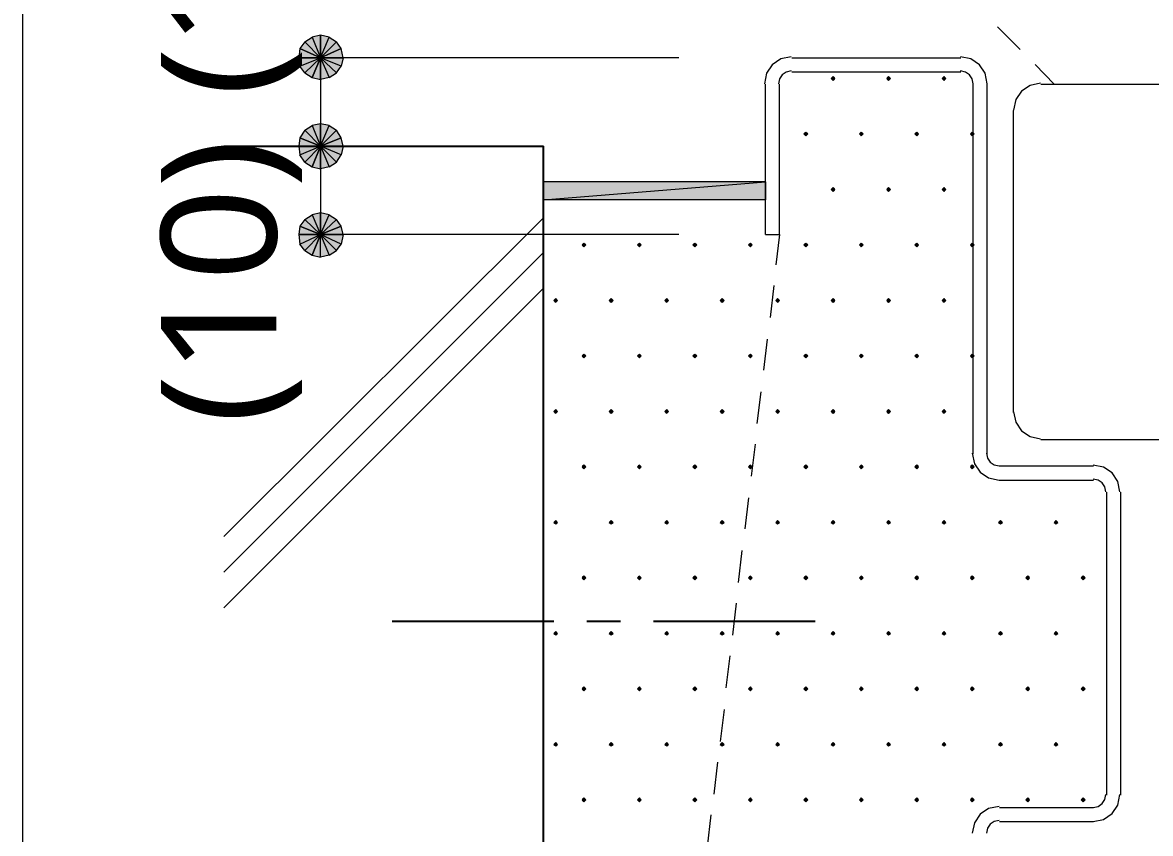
# Model space of a CAD drawing. Header units: millimetres. Extents: x 0 to 420, y 0 to 297.
# Drawn here: x 118.17 to 143.56, y 215.48 to 233.73 of the extents above; entities that cross this region are included whole.
import ezdxf
from ezdxf.enums import TextEntityAlignment as Align

# ---------------------------------------------------------------- set-up
doc = ezdxf.new("R2010")
doc.units = ezdxf.units.MM
doc.styles.add('kst32b', font='NotoSansJP-Variable.ttf')

msp = doc.modelspace()

# ---------------------------------------------------------------- hatches: boundary and pattern name
h = msp.add_hatch(color=7)
h.paths.add_polyline_path([(124.883, 233.447), (124.693, 233.405), (124.883, 232.939), (124.883, 233.447)])
h.paths.add_polyline_path([(124.693, 233.405), (124.883, 232.939), (124.524, 233.299), (124.693, 233.405)])
h.paths.add_polyline_path([(124.883, 232.939), (124.524, 233.299), (124.418, 233.151), (124.883, 232.939)])
h = msp.add_hatch(color=7)
h.paths.add_polyline_path([(125.349, 233.151), (125.243, 233.299), (124.883, 232.939), (125.349, 233.151)])
h.paths.add_polyline_path([(125.243, 233.299), (124.883, 232.939), (125.074, 233.405), (125.243, 233.299)])
h.paths.add_polyline_path([(124.883, 232.939), (125.074, 233.405), (124.883, 233.447), (124.883, 232.939)])
for points in [[(124.418, 233.151), (124.396, 232.939), (124.883, 232.939), (124.418, 233.151)], [(136.419, 232.516), (136.398, 232.495), (136.377, 232.473), (136.398, 232.452), (136.419, 232.431), (136.44, 232.452), (136.462, 232.473), (136.44, 232.495), (136.419, 232.516)], [(137.668, 232.516), (137.647, 232.495), (137.626, 232.473), (137.647, 232.452), (137.668, 232.431), (137.689, 232.452), (137.71, 232.473), (137.689, 232.495), (137.668, 232.516)], [(138.917, 232.516), (138.896, 232.495), (138.875, 232.473), (138.896, 232.452), (138.917, 232.431), (138.938, 232.452), (138.959, 232.473), (138.938, 232.495), (138.917, 232.516)], [(124.418, 231.14), (124.396, 230.949), (124.883, 230.949), (124.418, 231.14)], [(135.805, 231.267), (135.784, 231.246), (135.763, 231.225), (135.784, 231.204), (135.805, 231.182), (135.827, 231.204), (135.848, 231.225), (135.827, 231.246), (135.805, 231.267)], [(137.054, 231.267), (137.033, 231.246), (137.012, 231.225), (137.033, 231.204), (137.054, 231.182), (137.075, 231.204), (137.096, 231.225), (137.075, 231.246), (137.054, 231.267)], [(138.303, 231.267), (138.282, 231.246), (138.261, 231.225), (138.282, 231.204), (138.303, 231.182), (138.324, 231.204), (138.345, 231.225), (138.324, 231.246), (138.303, 231.267)], [(139.552, 231.267), (139.531, 231.246), (139.51, 231.225), (139.531, 231.204), (139.552, 231.182), (139.573, 231.204), (139.594, 231.225), (139.573, 231.246), (139.552, 231.267)], [(136.419, 230.018), (136.398, 229.997), (136.377, 229.976), (136.398, 229.955), (136.419, 229.933), (136.44, 229.955), (136.462, 229.976), (136.44, 229.997), (136.419, 230.018)], [(137.668, 230.018), (137.647, 229.997), (137.626, 229.976), (137.647, 229.955), (137.668, 229.933), (137.689, 229.955), (137.71, 229.976), (137.689, 229.997), (137.668, 230.018)], [(138.917, 230.018), (138.896, 229.997), (138.875, 229.976), (138.896, 229.955), (138.917, 229.933), (138.938, 229.955), (138.959, 229.976), (138.938, 229.997), (138.917, 230.018)], [(124.418, 229.15), (124.396, 228.96), (124.883, 228.96), (124.418, 229.15)], [(130.81, 228.769), (130.789, 228.748), (130.768, 228.727), (130.789, 228.706), (130.81, 228.685), (130.831, 228.706), (130.852, 228.727), (130.831, 228.748), (130.81, 228.769)], [(132.059, 228.769), (132.038, 228.748), (132.017, 228.727), (132.038, 228.706), (132.059, 228.685), (132.08, 228.706), (132.101, 228.727), (132.08, 228.748), (132.059, 228.769)], [(133.308, 228.769), (133.287, 228.748), (133.265, 228.727), (133.287, 228.706), (133.308, 228.685), (133.329, 228.706), (133.35, 228.727), (133.329, 228.748), (133.308, 228.769)], [(134.557, 228.769), (134.535, 228.748), (134.514, 228.727), (134.535, 228.706), (134.557, 228.685), (134.578, 228.706), (134.599, 228.727), (134.578, 228.748), (134.557, 228.769)], [(135.805, 228.769), (135.784, 228.748), (135.763, 228.727), (135.784, 228.706), (135.805, 228.685), (135.827, 228.706), (135.848, 228.727), (135.827, 228.748), (135.805, 228.769)], [(137.054, 228.769), (137.033, 228.748), (137.012, 228.727), (137.033, 228.706), (137.054, 228.685), (137.075, 228.706), (137.096, 228.727), (137.075, 228.748), (137.054, 228.769)], [(138.303, 228.769), (138.282, 228.748), (138.261, 228.727), (138.282, 228.706), (138.303, 228.685), (138.324, 228.706), (138.345, 228.727), (138.324, 228.748), (138.303, 228.769)], [(139.552, 228.769), (139.531, 228.748), (139.51, 228.727), (139.531, 228.706), (139.552, 228.685), (139.573, 228.706), (139.594, 228.727), (139.573, 228.748), (139.552, 228.769)], [(130.175, 227.521), (130.154, 227.499), (130.133, 227.478), (130.154, 227.457), (130.175, 227.436), (130.196, 227.457), (130.217, 227.478), (130.196, 227.499), (130.175, 227.521)], [(131.424, 227.521), (131.403, 227.499), (131.382, 227.478), (131.403, 227.457), (131.424, 227.436), (131.445, 227.457), (131.466, 227.478), (131.445, 227.499), (131.424, 227.521)], [(132.673, 227.521), (132.652, 227.499), (132.63, 227.478), (132.652, 227.457), (132.673, 227.436), (132.694, 227.457), (132.715, 227.478), (132.694, 227.499), (132.673, 227.521)], [(133.921, 227.521), (133.9, 227.499), (133.879, 227.478), (133.9, 227.457), (133.921, 227.436), (133.943, 227.457), (133.964, 227.478), (133.943, 227.499), (133.921, 227.521)], [(135.17, 227.521), (135.149, 227.499), (135.128, 227.478), (135.149, 227.457), (135.17, 227.436), (135.192, 227.457), (135.213, 227.478), (135.192, 227.499), (135.17, 227.521)], [(136.419, 227.521), (136.398, 227.499), (136.377, 227.478), (136.398, 227.457), (136.419, 227.436), (136.44, 227.457), (136.462, 227.478), (136.44, 227.499), (136.419, 227.521)], [(137.668, 227.521), (137.647, 227.499), (137.626, 227.478), (137.647, 227.457), (137.668, 227.436), (137.689, 227.457), (137.71, 227.478), (137.689, 227.499), (137.668, 227.521)], [(138.917, 227.521), (138.896, 227.499), (138.875, 227.478), (138.896, 227.457), (138.917, 227.436), (138.938, 227.457), (138.959, 227.478), (138.938, 227.499), (138.917, 227.521)], [(130.81, 226.272), (130.789, 226.25), (130.768, 226.229), (130.789, 226.208), (130.81, 226.187), (130.831, 226.208), (130.852, 226.229), (130.831, 226.25), (130.81, 226.272)], [(132.059, 226.272), (132.038, 226.25), (132.017, 226.229), (132.038, 226.208), (132.059, 226.187), (132.08, 226.208), (132.101, 226.229), (132.08, 226.25), (132.059, 226.272)], [(133.308, 226.272), (133.287, 226.25), (133.265, 226.229), (133.287, 226.208), (133.308, 226.187), (133.329, 226.208), (133.35, 226.229), (133.329, 226.25), (133.308, 226.272)], [(134.557, 226.272), (134.535, 226.25), (134.514, 226.229), (134.535, 226.208), (134.557, 226.187), (134.578, 226.208), (134.599, 226.229), (134.578, 226.25), (134.557, 226.272)], [(135.805, 226.272), (135.784, 226.25), (135.763, 226.229), (135.784, 226.208), (135.805, 226.187), (135.827, 226.208), (135.848, 226.229), (135.827, 226.25), (135.805, 226.272)], [(137.054, 226.272), (137.033, 226.25), (137.012, 226.229), (137.033, 226.208), (137.054, 226.187), (137.075, 226.208), (137.096, 226.229), (137.075, 226.25), (137.054, 226.272)], [(138.303, 226.272), (138.282, 226.25), (138.261, 226.229), (138.282, 226.208), (138.303, 226.187), (138.324, 226.208), (138.345, 226.229), (138.324, 226.25), (138.303, 226.272)], [(139.552, 226.272), (139.531, 226.25), (139.51, 226.229), (139.531, 226.208), (139.552, 226.187), (139.573, 226.208), (139.594, 226.229), (139.573, 226.25), (139.552, 226.272)], [(130.175, 225.023), (130.154, 225.002), (130.133, 224.98), (130.154, 224.959), (130.175, 224.938), (130.196, 224.959), (130.217, 224.98), (130.196, 225.002), (130.175, 225.023)], [(131.424, 225.023), (131.403, 225.002), (131.382, 224.98), (131.403, 224.959), (131.424, 224.938), (131.445, 224.959), (131.466, 224.98), (131.445, 225.002), (131.424, 225.023)], [(132.673, 225.023), (132.652, 225.002), (132.63, 224.98), (132.652, 224.959), (132.673, 224.938), (132.694, 224.959), (132.715, 224.98), (132.694, 225.002), (132.673, 225.023)], [(133.921, 225.023), (133.9, 225.002), (133.879, 224.98), (133.9, 224.959), (133.921, 224.938), (133.943, 224.959), (133.964, 224.98), (133.943, 225.002), (133.921, 225.023)], [(135.17, 225.023), (135.149, 225.002), (135.128, 224.98), (135.149, 224.959), (135.17, 224.938), (135.192, 224.959), (135.213, 224.98), (135.192, 225.002), (135.17, 225.023)], [(136.419, 225.023), (136.398, 225.002), (136.377, 224.98), (136.398, 224.959), (136.419, 224.938), (136.44, 224.959), (136.462, 224.98), (136.44, 225.002), (136.419, 225.023)], [(137.668, 225.023), (137.647, 225.002), (137.626, 224.98), (137.647, 224.959), (137.668, 224.938), (137.689, 224.959), (137.71, 224.98), (137.689, 225.002), (137.668, 225.023)], [(138.917, 225.023), (138.896, 225.002), (138.875, 224.98), (138.896, 224.959), (138.917, 224.938), (138.938, 224.959), (138.959, 224.98), (138.938, 225.002), (138.917, 225.023)], [(130.81, 223.774), (130.789, 223.753), (130.768, 223.732), (130.789, 223.711), (130.81, 223.689), (130.831, 223.711), (130.852, 223.732), (130.831, 223.753), (130.81, 223.774)], [(132.059, 223.774), (132.038, 223.753), (132.017, 223.732), (132.038, 223.711), (132.059, 223.689), (132.08, 223.711), (132.101, 223.732), (132.08, 223.753), (132.059, 223.774)], [(133.308, 223.774), (133.287, 223.753), (133.265, 223.732), (133.287, 223.711), (133.308, 223.689), (133.329, 223.711), (133.35, 223.732), (133.329, 223.753), (133.308, 223.774)], [(134.557, 223.774), (134.535, 223.753), (134.514, 223.732), (134.535, 223.711), (134.557, 223.689), (134.578, 223.711), (134.599, 223.732), (134.578, 223.753), (134.557, 223.774)], [(135.805, 223.774), (135.784, 223.753), (135.763, 223.732), (135.784, 223.711), (135.805, 223.689), (135.827, 223.711), (135.848, 223.732), (135.827, 223.753), (135.805, 223.774)], [(137.054, 223.774), (137.033, 223.753), (137.012, 223.732), (137.033, 223.711), (137.054, 223.689), (137.075, 223.711), (137.096, 223.732), (137.075, 223.753), (137.054, 223.774)], [(138.303, 223.774), (138.282, 223.753), (138.261, 223.732), (138.282, 223.711), (138.303, 223.689), (138.324, 223.711), (138.345, 223.732), (138.324, 223.753), (138.303, 223.774)], [(139.552, 223.774), (139.531, 223.753), (139.51, 223.732), (139.531, 223.711), (139.552, 223.689), (139.573, 223.711), (139.594, 223.732), (139.573, 223.753), (139.552, 223.774)], [(130.175, 222.525), (130.154, 222.504), (130.133, 222.483), (130.154, 222.462), (130.175, 222.44), (130.196, 222.462), (130.217, 222.483), (130.196, 222.504), (130.175, 222.525)], [(131.424, 222.525), (131.403, 222.504), (131.382, 222.483), (131.403, 222.462), (131.424, 222.44), (131.445, 222.462), (131.466, 222.483), (131.445, 222.504), (131.424, 222.525)], [(132.673, 222.525), (132.652, 222.504), (132.63, 222.483), (132.652, 222.462), (132.673, 222.44), (132.694, 222.462), (132.715, 222.483), (132.694, 222.504), (132.673, 222.525)], [(133.921, 222.525), (133.9, 222.504), (133.879, 222.483), (133.9, 222.462), (133.921, 222.44), (133.943, 222.462), (133.964, 222.483), (133.943, 222.504), (133.921, 222.525)], [(135.17, 222.525), (135.149, 222.504), (135.128, 222.483), (135.149, 222.462), (135.17, 222.44), (135.192, 222.462), (135.213, 222.483), (135.192, 222.504), (135.17, 222.525)], [(136.419, 222.525), (136.398, 222.504), (136.377, 222.483), (136.398, 222.462), (136.419, 222.44), (136.44, 222.462), (136.462, 222.483), (136.44, 222.504), (136.419, 222.525)], [(137.668, 222.525), (137.647, 222.504), (137.626, 222.483), (137.647, 222.462), (137.668, 222.44), (137.689, 222.462), (137.71, 222.483), (137.689, 222.504), (137.668, 222.525)], [(138.917, 222.525), (138.896, 222.504), (138.875, 222.483), (138.896, 222.462), (138.917, 222.44), (138.938, 222.462), (138.959, 222.483), (138.938, 222.504), (138.917, 222.525)], [(140.187, 222.525), (140.166, 222.504), (140.145, 222.483), (140.166, 222.462), (140.187, 222.44), (140.208, 222.462), (140.229, 222.483), (140.208, 222.504), (140.187, 222.525)], [(141.436, 222.525), (141.415, 222.504), (141.393, 222.483), (141.415, 222.462), (141.436, 222.44), (141.457, 222.462), (141.478, 222.483), (141.457, 222.504), (141.436, 222.525)], [(130.81, 221.276), (130.789, 221.255), (130.768, 221.234), (130.789, 221.213), (130.81, 221.192), (130.831, 221.213), (130.852, 221.234), (130.831, 221.255), (130.81, 221.276)], [(132.059, 221.276), (132.038, 221.255), (132.017, 221.234), (132.038, 221.213), (132.059, 221.192), (132.08, 221.213), (132.101, 221.234), (132.08, 221.255), (132.059, 221.276)], [(133.308, 221.276), (133.287, 221.255), (133.265, 221.234), (133.287, 221.213), (133.308, 221.192), (133.329, 221.213), (133.35, 221.234), (133.329, 221.255), (133.308, 221.276)], [(134.557, 221.276), (134.535, 221.255), (134.514, 221.234), (134.535, 221.213), (134.557, 221.192), (134.578, 221.213), (134.599, 221.234), (134.578, 221.255), (134.557, 221.276)], [(135.805, 221.276), (135.784, 221.255), (135.763, 221.234), (135.784, 221.213), (135.805, 221.192), (135.827, 221.213), (135.848, 221.234), (135.827, 221.255), (135.805, 221.276)], [(137.054, 221.276), (137.033, 221.255), (137.012, 221.234), (137.033, 221.213), (137.054, 221.192), (137.075, 221.213), (137.096, 221.234), (137.075, 221.255), (137.054, 221.276)], [(138.303, 221.276), (138.282, 221.255), (138.261, 221.234), (138.282, 221.213), (138.303, 221.192), (138.324, 221.213), (138.345, 221.234), (138.324, 221.255), (138.303, 221.276)], [(139.552, 221.276), (139.531, 221.255), (139.51, 221.234), (139.531, 221.213), (139.552, 221.192), (139.573, 221.213), (139.594, 221.234), (139.573, 221.255), (139.552, 221.276)], [(140.801, 221.276), (140.779, 221.255), (140.758, 221.234), (140.779, 221.213), (140.801, 221.192), (140.822, 221.213), (140.843, 221.234), (140.822, 221.255), (140.801, 221.276)], [(142.05, 221.276), (142.028, 221.255), (142.007, 221.234), (142.028, 221.213), (142.05, 221.192), (142.071, 221.213), (142.092, 221.234), (142.071, 221.255), (142.05, 221.276)], [(130.175, 220.028), (130.154, 220.006), (130.133, 219.985), (130.154, 219.964), (130.175, 219.943), (130.196, 219.964), (130.217, 219.985), (130.196, 220.006), (130.175, 220.028)], [(131.424, 220.028), (131.403, 220.006), (131.382, 219.985), (131.403, 219.964), (131.424, 219.943), (131.445, 219.964), (131.466, 219.985), (131.445, 220.006), (131.424, 220.028)], [(132.673, 220.028), (132.652, 220.006), (132.63, 219.985), (132.652, 219.964), (132.673, 219.943), (132.694, 219.964), (132.715, 219.985), (132.694, 220.006), (132.673, 220.028)], [(133.921, 220.028), (133.9, 220.006), (133.879, 219.985), (133.9, 219.964), (133.921, 219.943), (133.943, 219.964), (133.964, 219.985), (133.943, 220.006), (133.921, 220.028)], [(135.17, 220.028), (135.149, 220.006), (135.128, 219.985), (135.149, 219.964), (135.17, 219.943), (135.192, 219.964), (135.213, 219.985), (135.192, 220.006), (135.17, 220.028)], [(136.419, 220.028), (136.398, 220.006), (136.377, 219.985), (136.398, 219.964), (136.419, 219.943), (136.44, 219.964), (136.462, 219.985), (136.44, 220.006), (136.419, 220.028)], [(137.668, 220.028), (137.647, 220.006), (137.626, 219.985), (137.647, 219.964), (137.668, 219.943), (137.689, 219.964), (137.71, 219.985), (137.689, 220.006), (137.668, 220.028)], [(138.917, 220.028), (138.896, 220.006), (138.875, 219.985), (138.896, 219.964), (138.917, 219.943), (138.938, 219.964), (138.959, 219.985), (138.938, 220.006), (138.917, 220.028)], [(140.187, 220.028), (140.166, 220.006), (140.145, 219.985), (140.166, 219.964), (140.187, 219.943), (140.208, 219.964), (140.229, 219.985), (140.208, 220.006), (140.187, 220.028)], [(141.436, 220.028), (141.415, 220.006), (141.393, 219.985), (141.415, 219.964), (141.436, 219.943), (141.457, 219.964), (141.478, 219.985), (141.457, 220.006), (141.436, 220.028)], [(130.81, 218.779), (130.789, 218.757), (130.768, 218.736), (130.789, 218.715), (130.81, 218.694), (130.831, 218.715), (130.852, 218.736), (130.831, 218.757), (130.81, 218.779)], [(132.059, 218.779), (132.038, 218.757), (132.017, 218.736), (132.038, 218.715), (132.059, 218.694), (132.08, 218.715), (132.101, 218.736), (132.08, 218.757), (132.059, 218.779)], [(133.308, 218.779), (133.287, 218.757), (133.265, 218.736), (133.287, 218.715), (133.308, 218.694), (133.329, 218.715), (133.35, 218.736), (133.329, 218.757), (133.308, 218.779)], [(134.557, 218.779), (134.535, 218.757), (134.514, 218.736), (134.535, 218.715), (134.557, 218.694), (134.578, 218.715), (134.599, 218.736), (134.578, 218.757), (134.557, 218.779)], [(135.805, 218.779), (135.784, 218.757), (135.763, 218.736), (135.784, 218.715), (135.805, 218.694), (135.827, 218.715), (135.848, 218.736), (135.827, 218.757), (135.805, 218.779)], [(137.054, 218.779), (137.033, 218.757), (137.012, 218.736), (137.033, 218.715), (137.054, 218.694), (137.075, 218.715), (137.096, 218.736), (137.075, 218.757), (137.054, 218.779)], [(138.303, 218.779), (138.282, 218.757), (138.261, 218.736), (138.282, 218.715), (138.303, 218.694), (138.324, 218.715), (138.345, 218.736), (138.324, 218.757), (138.303, 218.779)], [(139.552, 218.779), (139.531, 218.757), (139.51, 218.736), (139.531, 218.715), (139.552, 218.694), (139.573, 218.715), (139.594, 218.736), (139.573, 218.757), (139.552, 218.779)], [(140.801, 218.779), (140.779, 218.757), (140.758, 218.736), (140.779, 218.715), (140.801, 218.694), (140.822, 218.715), (140.843, 218.736), (140.822, 218.757), (140.801, 218.779)], [(142.05, 218.779), (142.028, 218.757), (142.007, 218.736), (142.028, 218.715), (142.05, 218.694), (142.071, 218.715), (142.092, 218.736), (142.071, 218.757), (142.05, 218.779)], [(130.175, 217.53), (130.154, 217.509), (130.133, 217.487), (130.154, 217.466), (130.175, 217.445), (130.196, 217.466), (130.217, 217.487), (130.196, 217.509), (130.175, 217.53)], [(131.424, 217.53), (131.403, 217.509), (131.382, 217.487), (131.403, 217.466), (131.424, 217.445), (131.445, 217.466), (131.466, 217.487), (131.445, 217.509), (131.424, 217.53)], [(132.673, 217.53), (132.652, 217.509), (132.63, 217.487), (132.652, 217.466), (132.673, 217.445), (132.694, 217.466), (132.715, 217.487), (132.694, 217.509), (132.673, 217.53)], [(133.921, 217.53), (133.9, 217.509), (133.879, 217.487), (133.9, 217.466), (133.921, 217.445), (133.943, 217.466), (133.964, 217.487), (133.943, 217.509), (133.921, 217.53)], [(135.17, 217.53), (135.149, 217.509), (135.128, 217.487), (135.149, 217.466), (135.17, 217.445), (135.192, 217.466), (135.213, 217.487), (135.192, 217.509), (135.17, 217.53)], [(136.419, 217.53), (136.398, 217.509), (136.377, 217.487), (136.398, 217.466), (136.419, 217.445), (136.44, 217.466), (136.462, 217.487), (136.44, 217.509), (136.419, 217.53)], [(137.668, 217.53), (137.647, 217.509), (137.626, 217.487), (137.647, 217.466), (137.668, 217.445), (137.689, 217.466), (137.71, 217.487), (137.689, 217.509), (137.668, 217.53)], [(138.917, 217.53), (138.896, 217.509), (138.875, 217.487), (138.896, 217.466), (138.917, 217.445), (138.938, 217.466), (138.959, 217.487), (138.938, 217.509), (138.917, 217.53)], [(140.187, 217.53), (140.166, 217.509), (140.145, 217.487), (140.166, 217.466), (140.187, 217.445), (140.208, 217.466), (140.229, 217.487), (140.208, 217.509), (140.187, 217.53)], [(141.436, 217.53), (141.415, 217.509), (141.393, 217.487), (141.415, 217.466), (141.436, 217.445), (141.457, 217.466), (141.478, 217.487), (141.457, 217.509), (141.436, 217.53)], [(130.81, 216.281), (130.789, 216.26), (130.768, 216.239), (130.789, 216.217), (130.81, 216.196), (130.831, 216.217), (130.852, 216.239), (130.831, 216.26), (130.81, 216.281)], [(132.059, 216.281), (132.038, 216.26), (132.017, 216.239), (132.038, 216.217), (132.059, 216.196), (132.08, 216.217), (132.101, 216.239), (132.08, 216.26), (132.059, 216.281)], [(133.308, 216.281), (133.287, 216.26), (133.265, 216.239), (133.287, 216.217), (133.308, 216.196), (133.329, 216.217), (133.35, 216.239), (133.329, 216.26), (133.308, 216.281)], [(134.557, 216.281), (134.535, 216.26), (134.514, 216.239), (134.535, 216.217), (134.557, 216.196), (134.578, 216.217), (134.599, 216.239), (134.578, 216.26), (134.557, 216.281)], [(135.805, 216.281), (135.784, 216.26), (135.763, 216.239), (135.784, 216.217), (135.805, 216.196), (135.827, 216.217), (135.848, 216.239), (135.827, 216.26), (135.805, 216.281)], [(137.054, 216.281), (137.033, 216.26), (137.012, 216.239), (137.033, 216.217), (137.054, 216.196), (137.075, 216.217), (137.096, 216.239), (137.075, 216.26), (137.054, 216.281)], [(138.303, 216.281), (138.282, 216.26), (138.261, 216.239), (138.282, 216.217), (138.303, 216.196), (138.324, 216.217), (138.345, 216.239), (138.324, 216.26), (138.303, 216.281)], [(139.552, 216.281), (139.531, 216.26), (139.51, 216.239), (139.531, 216.217), (139.552, 216.196), (139.573, 216.217), (139.594, 216.239), (139.573, 216.26), (139.552, 216.281)], [(140.801, 216.281), (140.779, 216.26), (140.758, 216.239), (140.779, 216.217), (140.801, 216.196), (140.822, 216.217), (140.843, 216.239), (140.822, 216.26), (140.801, 216.281)], [(142.05, 216.281), (142.028, 216.26), (142.007, 216.239), (142.028, 216.217), (142.05, 216.196), (142.071, 216.217), (142.092, 216.239), (142.071, 216.26), (142.05, 216.281)]]:
    msp.add_hatch(color=7).paths.add_polyline_path(points)
h = msp.add_hatch(color=7)
h.paths.add_polyline_path([(125.243, 232.6), (125.349, 232.749), (124.883, 232.939), (125.243, 232.6)])
h.paths.add_polyline_path([(125.349, 232.749), (124.883, 232.939), (125.391, 232.939), (125.349, 232.749)])
h.paths.add_polyline_path([(124.883, 232.939), (125.391, 232.939), (125.349, 233.151), (124.883, 232.939)])
h = msp.add_hatch(color=7)
h.paths.add_polyline_path([(124.396, 232.939), (124.418, 232.749), (124.883, 232.939), (124.396, 232.939)])
h.paths.add_polyline_path([(124.418, 232.749), (124.883, 232.939), (124.524, 232.6), (124.418, 232.749)])
h.paths.add_polyline_path([(124.883, 232.939), (124.524, 232.6), (124.693, 232.495), (124.883, 232.939)])
h = msp.add_hatch(color=7)
h.paths.add_polyline_path([(124.693, 232.495), (124.883, 232.452), (124.883, 232.939), (124.693, 232.495)])
h.paths.add_polyline_path([(124.883, 232.452), (124.883, 232.939), (125.074, 232.495), (124.883, 232.452)])
h.paths.add_polyline_path([(124.883, 232.939), (125.074, 232.495), (125.243, 232.6), (124.883, 232.939)])
h = msp.add_hatch(color=7)
h.paths.add_polyline_path([(124.883, 231.457), (124.693, 231.415), (124.883, 230.949), (124.883, 231.457)])
h.paths.add_polyline_path([(124.693, 231.415), (124.883, 230.949), (124.524, 231.309), (124.693, 231.415)])
h.paths.add_polyline_path([(124.883, 230.949), (124.524, 231.309), (124.418, 231.14), (124.883, 230.949)])
h = msp.add_hatch(color=7)
h.paths.add_polyline_path([(125.349, 231.14), (125.243, 231.309), (124.883, 230.949), (125.349, 231.14)])
h.paths.add_polyline_path([(125.243, 231.309), (124.883, 230.949), (125.074, 231.415), (125.243, 231.309)])
h.paths.add_polyline_path([(124.883, 230.949), (125.074, 231.415), (124.883, 231.457), (124.883, 230.949)])
h = msp.add_hatch(color=7)
h.paths.add_polyline_path([(125.243, 230.59), (125.349, 230.759), (124.883, 230.949), (125.243, 230.59)])
h.paths.add_polyline_path([(125.349, 230.759), (124.883, 230.949), (125.391, 230.949), (125.349, 230.759)])
h.paths.add_polyline_path([(124.883, 230.949), (125.391, 230.949), (125.349, 231.14), (124.883, 230.949)])
h = msp.add_hatch(color=7)
h.paths.add_polyline_path([(124.396, 230.949), (124.418, 230.759), (124.883, 230.949), (124.396, 230.949)])
h.paths.add_polyline_path([(124.418, 230.759), (124.883, 230.949), (124.524, 230.59), (124.418, 230.759)])
h.paths.add_polyline_path([(124.883, 230.949), (124.524, 230.59), (124.693, 230.484), (124.883, 230.949)])
h = msp.add_hatch(color=7)
h.paths.add_polyline_path([(124.693, 230.484), (124.883, 230.441), (124.883, 230.949), (124.693, 230.484)])
h.paths.add_polyline_path([(124.883, 230.441), (124.883, 230.949), (125.074, 230.484), (124.883, 230.441)])
h.paths.add_polyline_path([(124.883, 230.949), (125.074, 230.484), (125.243, 230.59), (124.883, 230.949)])
h = msp.add_hatch(color=7)
h.paths.add_polyline_path([(129.9, 230.145), (129.9, 229.743), (134.895, 230.145), (129.9, 230.145)])
h.paths.add_polyline_path([(129.9, 229.743), (134.895, 230.145), (134.895, 229.743), (129.9, 229.743)])
h = msp.add_hatch(color=7)
h.paths.add_polyline_path([(124.883, 229.447), (124.693, 229.404), (124.883, 228.96), (124.883, 229.447)])
h.paths.add_polyline_path([(124.693, 229.404), (124.883, 228.96), (124.524, 229.298), (124.693, 229.404)])
h.paths.add_polyline_path([(124.883, 228.96), (124.524, 229.298), (124.418, 229.15), (124.883, 228.96)])
h = msp.add_hatch(color=7)
h.paths.add_polyline_path([(125.349, 229.15), (125.243, 229.298), (124.883, 228.96), (125.349, 229.15)])
h.paths.add_polyline_path([(125.243, 229.298), (124.883, 228.96), (125.074, 229.404), (125.243, 229.298)])
h.paths.add_polyline_path([(124.883, 228.96), (125.074, 229.404), (124.883, 229.447), (124.883, 228.96)])
h = msp.add_hatch(color=7)
h.paths.add_polyline_path([(125.243, 228.6), (125.349, 228.748), (124.883, 228.96), (125.243, 228.6)])
h.paths.add_polyline_path([(125.349, 228.748), (124.883, 228.96), (125.391, 228.96), (125.349, 228.748)])
h.paths.add_polyline_path([(124.883, 228.96), (125.391, 228.96), (125.349, 229.15), (124.883, 228.96)])
h = msp.add_hatch(color=7)
h.paths.add_polyline_path([(124.396, 228.96), (124.418, 228.748), (124.883, 228.96), (124.396, 228.96)])
h.paths.add_polyline_path([(124.418, 228.748), (124.883, 228.96), (124.524, 228.6), (124.418, 228.748)])
h.paths.add_polyline_path([(124.883, 228.96), (124.524, 228.6), (124.693, 228.494), (124.883, 228.96)])
h = msp.add_hatch(color=7)
h.paths.add_polyline_path([(124.693, 228.494), (124.883, 228.452), (124.883, 228.96), (124.693, 228.494)])
h.paths.add_polyline_path([(124.883, 228.452), (124.883, 228.96), (125.074, 228.494), (124.883, 228.452)])
h.paths.add_polyline_path([(124.883, 228.96), (125.074, 228.494), (125.243, 228.6), (124.883, 228.96)])

# ---------------------------------------------------------------- linework, layer by layer
at = {"lineweight": 13}
for points in [[(118.174, 285.983), (118.174, 45.995)], [(140.631, 233.13), (140.123, 233.638)], [(132.948, 232.939), (124.883, 232.939)], [(124.883, 232.939), (124.883, 230.949), (124.883, 228.96)], [(135.477, 232.96), (135.242, 232.913), (135.051, 232.784), (134.921, 232.592), (134.874, 232.357)], [(135.488, 232.939), (139.298, 232.939)], [(139.891, 232.357), (139.843, 232.592), (139.714, 232.784), (139.522, 232.913), (139.287, 232.96)], [(135.477, 232.643), (135.366, 232.62), (135.275, 232.559), (135.214, 232.468), (135.192, 232.357)], [(135.488, 232.622), (139.298, 232.622)], [(139.573, 232.357), (139.551, 232.468), (139.489, 232.559), (139.398, 232.62), (139.287, 232.643)], [(141.393, 232.346), (140.97, 232.791)], [(134.895, 228.96), (134.895, 232.346)], [(134.895, 228.96), (135.213, 228.96), (135.213, 232.346)], [(139.573, 224.028), (139.573, 232.346)], [(139.891, 224.028), (139.891, 232.346)], [(141.086, 232.368), (140.852, 232.32), (140.66, 232.191), (140.531, 231.999), (140.483, 231.764)], [(141.097, 232.346), (155.13, 232.346)], [(140.483, 224.959), (140.483, 231.754)], [(129.9, 229.341), (122.703, 222.165)], [(132.948, 228.96), (124.883, 228.96)], [(135.213, 228.96), (135.128, 228.282)], [(129.9, 228.558), (122.703, 221.361)], [(129.9, 227.753), (122.703, 220.557)], [(135.086, 227.817), (135.001, 227.097)], [(134.938, 226.61), (134.853, 225.912)], [(134.789, 225.425), (134.705, 224.705)], [(140.483, 224.97), (140.531, 224.735), (140.66, 224.543), (140.852, 224.414), (141.086, 224.367)], [(134.662, 224.24), (134.578, 223.52)], [(141.097, 224.346), (155.13, 224.346)], [(139.552, 224.039), (139.599, 223.804), (139.729, 223.612), (139.92, 223.483), (140.155, 223.435)], [(139.869, 224.039), (139.892, 223.927), (139.953, 223.837), (140.044, 223.775), (140.155, 223.753)], [(140.166, 223.753), (142.282, 223.753)], [(142.875, 223.171), (142.828, 223.406), (142.698, 223.597), (142.507, 223.727), (142.272, 223.774)], [(140.166, 223.435), (142.282, 223.435)], [(142.558, 223.171), (142.535, 223.282), (142.474, 223.373), (142.383, 223.434), (142.272, 223.456)], [(134.514, 223.033), (134.429, 222.335)], [(142.579, 216.345), (142.579, 223.16)], [(142.896, 216.345), (142.896, 223.16)], [(134.366, 221.848), (134.281, 221.128)], [(134.239, 220.662), (134.154, 219.943)], [(134.091, 219.477), (134.006, 218.757)], [(133.964, 218.271), (133.879, 217.551)], [(133.816, 217.085), (133.731, 216.366)], [(142.272, 215.752), (142.507, 215.799), (142.698, 215.929), (142.828, 216.12), (142.875, 216.355)], [(142.272, 216.069), (142.383, 216.092), (142.474, 216.153), (142.535, 216.244), (142.558, 216.355)], [(140.155, 216.09), (139.92, 216.043), (139.729, 215.914), (139.599, 215.722), (139.552, 215.487)], [(140.166, 216.069), (142.282, 216.069)], [(133.668, 215.9), (133.583, 215.18)], [(140.155, 215.773), (140.044, 215.751), (139.953, 215.689), (139.892, 215.598), (139.869, 215.487)], [(140.166, 215.752), (142.282, 215.752)]]:
    msp.add_lwpolyline(points, dxfattribs=at)
at = {"lineweight": 0}
for points in [[(124.693, 233.405), (124.883, 232.939), (124.524, 233.299)], [(124.883, 233.447), (124.693, 233.405), (124.883, 232.939)], [(124.883, 232.939), (125.074, 233.405), (124.883, 233.447)], [(125.243, 233.299), (124.883, 232.939), (125.074, 233.405)], [(124.418, 233.151), (124.396, 232.939), (124.883, 232.939)], [(124.883, 232.939), (124.524, 233.299), (124.418, 233.151)], [(125.349, 233.151), (125.243, 233.299), (124.883, 232.939)], [(124.883, 232.939), (125.391, 232.939), (125.349, 233.151)], [(124.396, 232.939), (124.418, 232.749), (124.883, 232.939)], [(124.418, 232.749), (124.883, 232.939), (124.524, 232.6)], [(124.883, 232.939), (124.524, 232.6), (124.693, 232.495)], [(124.693, 232.495), (124.883, 232.452), (124.883, 232.939)], [(124.883, 232.452), (124.883, 232.939), (125.074, 232.495)], [(124.883, 232.939), (125.074, 232.495), (125.243, 232.6)], [(125.243, 232.6), (125.349, 232.749), (124.883, 232.939)], [(125.349, 232.749), (124.883, 232.939), (125.391, 232.939)], [(136.419, 232.516), (136.398, 232.495), (136.377, 232.473), (136.398, 232.452), (136.419, 232.431), (136.44, 232.452), (136.462, 232.473), (136.44, 232.495)], [(137.668, 232.516), (137.647, 232.495), (137.626, 232.473), (137.647, 232.452), (137.668, 232.431), (137.689, 232.452), (137.71, 232.473), (137.689, 232.495)], [(138.917, 232.516), (138.896, 232.495), (138.875, 232.473), (138.896, 232.452), (138.917, 232.431), (138.938, 232.452), (138.959, 232.473), (138.938, 232.495)], [(124.883, 230.949), (124.524, 231.309), (124.418, 231.14)], [(124.693, 231.415), (124.883, 230.949), (124.524, 231.309)], [(124.883, 231.457), (124.693, 231.415), (124.883, 230.949)], [(124.883, 230.949), (125.074, 231.415), (124.883, 231.457)], [(125.243, 231.309), (124.883, 230.949), (125.074, 231.415)], [(125.349, 231.14), (125.243, 231.309), (124.883, 230.949)], [(124.418, 231.14), (124.396, 230.949), (124.883, 230.949)], [(124.883, 230.949), (125.391, 230.949), (125.349, 231.14)], [(135.805, 231.267), (135.784, 231.246), (135.763, 231.225), (135.784, 231.204), (135.805, 231.182), (135.827, 231.204), (135.848, 231.225), (135.827, 231.246)], [(137.054, 231.267), (137.033, 231.246), (137.012, 231.225), (137.033, 231.204), (137.054, 231.182), (137.075, 231.204), (137.096, 231.225), (137.075, 231.246)], [(138.303, 231.267), (138.282, 231.246), (138.261, 231.225), (138.282, 231.204), (138.303, 231.182), (138.324, 231.204), (138.345, 231.225), (138.324, 231.246)], [(139.552, 231.267), (139.531, 231.246), (139.51, 231.225), (139.531, 231.204), (139.552, 231.182), (139.573, 231.204), (139.594, 231.225), (139.573, 231.246)], [(124.396, 230.949), (124.418, 230.759), (124.883, 230.949)], [(124.418, 230.759), (124.883, 230.949), (124.524, 230.59)], [(124.883, 230.949), (124.524, 230.59), (124.693, 230.484)], [(124.693, 230.484), (124.883, 230.441), (124.883, 230.949)], [(124.883, 230.441), (124.883, 230.949), (125.074, 230.484)], [(124.883, 230.949), (125.074, 230.484), (125.243, 230.59)], [(125.243, 230.59), (125.349, 230.759), (124.883, 230.949)], [(125.349, 230.759), (124.883, 230.949), (125.391, 230.949)], [(129.9, 230.145), (129.9, 229.743), (134.895, 230.145)], [(129.9, 229.743), (134.895, 230.145), (134.895, 229.743)], [(136.419, 230.018), (136.398, 229.997), (136.377, 229.976), (136.398, 229.955), (136.419, 229.933), (136.44, 229.955), (136.462, 229.976), (136.44, 229.997)], [(137.668, 230.018), (137.647, 229.997), (137.626, 229.976), (137.647, 229.955), (137.668, 229.933), (137.689, 229.955), (137.71, 229.976), (137.689, 229.997)], [(138.917, 230.018), (138.896, 229.997), (138.875, 229.976), (138.896, 229.955), (138.917, 229.933), (138.938, 229.955), (138.959, 229.976), (138.938, 229.997)], [(124.883, 228.96), (124.524, 229.298), (124.418, 229.15)], [(124.693, 229.404), (124.883, 228.96), (124.524, 229.298)], [(124.883, 229.447), (124.693, 229.404), (124.883, 228.96)], [(124.883, 228.96), (125.074, 229.404), (124.883, 229.447)], [(125.243, 229.298), (124.883, 228.96), (125.074, 229.404)], [(125.349, 229.15), (125.243, 229.298), (124.883, 228.96)], [(124.418, 229.15), (124.396, 228.96), (124.883, 228.96)], [(124.883, 228.96), (125.391, 228.96), (125.349, 229.15)], [(124.396, 228.96), (124.418, 228.748), (124.883, 228.96)], [(124.418, 228.748), (124.883, 228.96), (124.524, 228.6)], [(124.883, 228.96), (124.524, 228.6), (124.693, 228.494)], [(124.693, 228.494), (124.883, 228.452), (124.883, 228.96)], [(124.883, 228.452), (124.883, 228.96), (125.074, 228.494)], [(124.883, 228.96), (125.074, 228.494), (125.243, 228.6)], [(125.243, 228.6), (125.349, 228.748), (124.883, 228.96)], [(125.349, 228.748), (124.883, 228.96), (125.391, 228.96)], [(130.81, 228.769), (130.789, 228.748), (130.768, 228.727), (130.789, 228.706), (130.81, 228.685), (130.831, 228.706), (130.852, 228.727), (130.831, 228.748)], [(132.059, 228.769), (132.038, 228.748), (132.017, 228.727), (132.038, 228.706), (132.059, 228.685), (132.08, 228.706), (132.101, 228.727), (132.08, 228.748)], [(133.308, 228.769), (133.287, 228.748), (133.265, 228.727), (133.287, 228.706), (133.308, 228.685), (133.329, 228.706), (133.35, 228.727), (133.329, 228.748)], [(134.557, 228.769), (134.535, 228.748), (134.514, 228.727), (134.535, 228.706), (134.557, 228.685), (134.578, 228.706), (134.599, 228.727), (134.578, 228.748)], [(135.805, 228.769), (135.784, 228.748), (135.763, 228.727), (135.784, 228.706), (135.805, 228.685), (135.827, 228.706), (135.848, 228.727), (135.827, 228.748)], [(137.054, 228.769), (137.033, 228.748), (137.012, 228.727), (137.033, 228.706), (137.054, 228.685), (137.075, 228.706), (137.096, 228.727), (137.075, 228.748)], [(138.303, 228.769), (138.282, 228.748), (138.261, 228.727), (138.282, 228.706), (138.303, 228.685), (138.324, 228.706), (138.345, 228.727), (138.324, 228.748)], [(139.552, 228.769), (139.531, 228.748), (139.51, 228.727), (139.531, 228.706), (139.552, 228.685), (139.573, 228.706), (139.594, 228.727), (139.573, 228.748)], [(130.175, 227.521), (130.154, 227.499), (130.133, 227.478), (130.154, 227.457), (130.175, 227.436), (130.196, 227.457), (130.217, 227.478), (130.196, 227.499)], [(131.424, 227.521), (131.403, 227.499), (131.382, 227.478), (131.403, 227.457), (131.424, 227.436), (131.445, 227.457), (131.466, 227.478), (131.445, 227.499)], [(132.673, 227.521), (132.652, 227.499), (132.63, 227.478), (132.652, 227.457), (132.673, 227.436), (132.694, 227.457), (132.715, 227.478), (132.694, 227.499)], [(133.921, 227.521), (133.9, 227.499), (133.879, 227.478), (133.9, 227.457), (133.921, 227.436), (133.943, 227.457), (133.964, 227.478), (133.943, 227.499)], [(135.17, 227.521), (135.149, 227.499), (135.128, 227.478), (135.149, 227.457), (135.17, 227.436), (135.192, 227.457), (135.213, 227.478), (135.192, 227.499)], [(136.419, 227.521), (136.398, 227.499), (136.377, 227.478), (136.398, 227.457), (136.419, 227.436), (136.44, 227.457), (136.462, 227.478), (136.44, 227.499)], [(137.668, 227.521), (137.647, 227.499), (137.626, 227.478), (137.647, 227.457), (137.668, 227.436), (137.689, 227.457), (137.71, 227.478), (137.689, 227.499)], [(138.917, 227.521), (138.896, 227.499), (138.875, 227.478), (138.896, 227.457), (138.917, 227.436), (138.938, 227.457), (138.959, 227.478), (138.938, 227.499)], [(130.81, 226.272), (130.789, 226.25), (130.768, 226.229), (130.789, 226.208), (130.81, 226.187), (130.831, 226.208), (130.852, 226.229), (130.831, 226.25)], [(132.059, 226.272), (132.038, 226.25), (132.017, 226.229), (132.038, 226.208), (132.059, 226.187), (132.08, 226.208), (132.101, 226.229), (132.08, 226.25)], [(133.308, 226.272), (133.287, 226.25), (133.265, 226.229), (133.287, 226.208), (133.308, 226.187), (133.329, 226.208), (133.35, 226.229), (133.329, 226.25)], [(134.557, 226.272), (134.535, 226.25), (134.514, 226.229), (134.535, 226.208), (134.557, 226.187), (134.578, 226.208), (134.599, 226.229), (134.578, 226.25)], [(135.805, 226.272), (135.784, 226.25), (135.763, 226.229), (135.784, 226.208), (135.805, 226.187), (135.827, 226.208), (135.848, 226.229), (135.827, 226.25)], [(137.054, 226.272), (137.033, 226.25), (137.012, 226.229), (137.033, 226.208), (137.054, 226.187), (137.075, 226.208), (137.096, 226.229), (137.075, 226.25)], [(138.303, 226.272), (138.282, 226.25), (138.261, 226.229), (138.282, 226.208), (138.303, 226.187), (138.324, 226.208), (138.345, 226.229), (138.324, 226.25)], [(139.552, 226.272), (139.531, 226.25), (139.51, 226.229), (139.531, 226.208), (139.552, 226.187), (139.573, 226.208), (139.594, 226.229), (139.573, 226.25)], [(130.175, 225.023), (130.154, 225.002), (130.133, 224.98), (130.154, 224.959), (130.175, 224.938), (130.196, 224.959), (130.217, 224.98), (130.196, 225.002)], [(131.424, 225.023), (131.403, 225.002), (131.382, 224.98), (131.403, 224.959), (131.424, 224.938), (131.445, 224.959), (131.466, 224.98), (131.445, 225.002)], [(132.673, 225.023), (132.652, 225.002), (132.63, 224.98), (132.652, 224.959), (132.673, 224.938), (132.694, 224.959), (132.715, 224.98), (132.694, 225.002)], [(133.921, 225.023), (133.9, 225.002), (133.879, 224.98), (133.9, 224.959), (133.921, 224.938), (133.943, 224.959), (133.964, 224.98), (133.943, 225.002)], [(135.17, 225.023), (135.149, 225.002), (135.128, 224.98), (135.149, 224.959), (135.17, 224.938), (135.192, 224.959), (135.213, 224.98), (135.192, 225.002)], [(136.419, 225.023), (136.398, 225.002), (136.377, 224.98), (136.398, 224.959), (136.419, 224.938), (136.44, 224.959), (136.462, 224.98), (136.44, 225.002)], [(137.668, 225.023), (137.647, 225.002), (137.626, 224.98), (137.647, 224.959), (137.668, 224.938), (137.689, 224.959), (137.71, 224.98), (137.689, 225.002)], [(138.917, 225.023), (138.896, 225.002), (138.875, 224.98), (138.896, 224.959), (138.917, 224.938), (138.938, 224.959), (138.959, 224.98), (138.938, 225.002)], [(130.81, 223.774), (130.789, 223.753), (130.768, 223.732), (130.789, 223.711), (130.81, 223.689), (130.831, 223.711), (130.852, 223.732), (130.831, 223.753)], [(132.059, 223.774), (132.038, 223.753), (132.017, 223.732), (132.038, 223.711), (132.059, 223.689), (132.08, 223.711), (132.101, 223.732), (132.08, 223.753)], [(133.308, 223.774), (133.287, 223.753), (133.265, 223.732), (133.287, 223.711), (133.308, 223.689), (133.329, 223.711), (133.35, 223.732), (133.329, 223.753)], [(134.557, 223.774), (134.535, 223.753), (134.514, 223.732), (134.535, 223.711), (134.557, 223.689), (134.578, 223.711), (134.599, 223.732), (134.578, 223.753)], [(135.805, 223.774), (135.784, 223.753), (135.763, 223.732), (135.784, 223.711), (135.805, 223.689), (135.827, 223.711), (135.848, 223.732), (135.827, 223.753)], [(137.054, 223.774), (137.033, 223.753), (137.012, 223.732), (137.033, 223.711), (137.054, 223.689), (137.075, 223.711), (137.096, 223.732), (137.075, 223.753)], [(138.303, 223.774), (138.282, 223.753), (138.261, 223.732), (138.282, 223.711), (138.303, 223.689), (138.324, 223.711), (138.345, 223.732), (138.324, 223.753)], [(139.552, 223.774), (139.531, 223.753), (139.51, 223.732), (139.531, 223.711), (139.552, 223.689), (139.573, 223.711), (139.594, 223.732), (139.573, 223.753)], [(130.175, 222.525), (130.154, 222.504), (130.133, 222.483), (130.154, 222.462), (130.175, 222.44), (130.196, 222.462), (130.217, 222.483), (130.196, 222.504)], [(131.424, 222.525), (131.403, 222.504), (131.382, 222.483), (131.403, 222.462), (131.424, 222.44), (131.445, 222.462), (131.466, 222.483), (131.445, 222.504)], [(132.673, 222.525), (132.652, 222.504), (132.63, 222.483), (132.652, 222.462), (132.673, 222.44), (132.694, 222.462), (132.715, 222.483), (132.694, 222.504)], [(133.921, 222.525), (133.9, 222.504), (133.879, 222.483), (133.9, 222.462), (133.921, 222.44), (133.943, 222.462), (133.964, 222.483), (133.943, 222.504)], [(135.17, 222.525), (135.149, 222.504), (135.128, 222.483), (135.149, 222.462), (135.17, 222.44), (135.192, 222.462), (135.213, 222.483), (135.192, 222.504)], [(136.419, 222.525), (136.398, 222.504), (136.377, 222.483), (136.398, 222.462), (136.419, 222.44), (136.44, 222.462), (136.462, 222.483), (136.44, 222.504)], [(137.668, 222.525), (137.647, 222.504), (137.626, 222.483), (137.647, 222.462), (137.668, 222.44), (137.689, 222.462), (137.71, 222.483), (137.689, 222.504)], [(138.917, 222.525), (138.896, 222.504), (138.875, 222.483), (138.896, 222.462), (138.917, 222.44), (138.938, 222.462), (138.959, 222.483), (138.938, 222.504)], [(140.187, 222.525), (140.166, 222.504), (140.145, 222.483), (140.166, 222.462), (140.187, 222.44), (140.208, 222.462), (140.229, 222.483), (140.208, 222.504)], [(141.436, 222.525), (141.415, 222.504), (141.393, 222.483), (141.415, 222.462), (141.436, 222.44), (141.457, 222.462), (141.478, 222.483), (141.457, 222.504)], [(130.81, 221.276), (130.789, 221.255), (130.768, 221.234), (130.789, 221.213), (130.81, 221.192), (130.831, 221.213), (130.852, 221.234), (130.831, 221.255)], [(132.059, 221.276), (132.038, 221.255), (132.017, 221.234), (132.038, 221.213), (132.059, 221.192), (132.08, 221.213), (132.101, 221.234), (132.08, 221.255)], [(133.308, 221.276), (133.287, 221.255), (133.265, 221.234), (133.287, 221.213), (133.308, 221.192), (133.329, 221.213), (133.35, 221.234), (133.329, 221.255)], [(134.557, 221.276), (134.535, 221.255), (134.514, 221.234), (134.535, 221.213), (134.557, 221.192), (134.578, 221.213), (134.599, 221.234), (134.578, 221.255)], [(135.805, 221.276), (135.784, 221.255), (135.763, 221.234), (135.784, 221.213), (135.805, 221.192), (135.827, 221.213), (135.848, 221.234), (135.827, 221.255)], [(137.054, 221.276), (137.033, 221.255), (137.012, 221.234), (137.033, 221.213), (137.054, 221.192), (137.075, 221.213), (137.096, 221.234), (137.075, 221.255)], [(138.303, 221.276), (138.282, 221.255), (138.261, 221.234), (138.282, 221.213), (138.303, 221.192), (138.324, 221.213), (138.345, 221.234), (138.324, 221.255)], [(139.552, 221.276), (139.531, 221.255), (139.51, 221.234), (139.531, 221.213), (139.552, 221.192), (139.573, 221.213), (139.594, 221.234), (139.573, 221.255)], [(140.801, 221.276), (140.779, 221.255), (140.758, 221.234), (140.779, 221.213), (140.801, 221.192), (140.822, 221.213), (140.843, 221.234), (140.822, 221.255)], [(142.05, 221.276), (142.028, 221.255), (142.007, 221.234), (142.028, 221.213), (142.05, 221.192), (142.071, 221.213), (142.092, 221.234), (142.071, 221.255)], [(130.175, 220.028), (130.154, 220.006), (130.133, 219.985), (130.154, 219.964), (130.175, 219.943), (130.196, 219.964), (130.217, 219.985), (130.196, 220.006)], [(131.424, 220.028), (131.403, 220.006), (131.382, 219.985), (131.403, 219.964), (131.424, 219.943), (131.445, 219.964), (131.466, 219.985), (131.445, 220.006)], [(132.673, 220.028), (132.652, 220.006), (132.63, 219.985), (132.652, 219.964), (132.673, 219.943), (132.694, 219.964), (132.715, 219.985), (132.694, 220.006)], [(133.921, 220.028), (133.9, 220.006), (133.879, 219.985), (133.9, 219.964), (133.921, 219.943), (133.943, 219.964), (133.964, 219.985), (133.943, 220.006)], [(135.17, 220.028), (135.149, 220.006), (135.128, 219.985), (135.149, 219.964), (135.17, 219.943), (135.192, 219.964), (135.213, 219.985), (135.192, 220.006)], [(136.419, 220.028), (136.398, 220.006), (136.377, 219.985), (136.398, 219.964), (136.419, 219.943), (136.44, 219.964), (136.462, 219.985), (136.44, 220.006)], [(137.668, 220.028), (137.647, 220.006), (137.626, 219.985), (137.647, 219.964), (137.668, 219.943), (137.689, 219.964), (137.71, 219.985), (137.689, 220.006)], [(138.917, 220.028), (138.896, 220.006), (138.875, 219.985), (138.896, 219.964), (138.917, 219.943), (138.938, 219.964), (138.959, 219.985), (138.938, 220.006)], [(140.187, 220.028), (140.166, 220.006), (140.145, 219.985), (140.166, 219.964), (140.187, 219.943), (140.208, 219.964), (140.229, 219.985), (140.208, 220.006)], [(141.436, 220.028), (141.415, 220.006), (141.393, 219.985), (141.415, 219.964), (141.436, 219.943), (141.457, 219.964), (141.478, 219.985), (141.457, 220.006)], [(130.81, 218.779), (130.789, 218.757), (130.768, 218.736), (130.789, 218.715), (130.81, 218.694), (130.831, 218.715), (130.852, 218.736), (130.831, 218.757)], [(132.059, 218.779), (132.038, 218.757), (132.017, 218.736), (132.038, 218.715), (132.059, 218.694), (132.08, 218.715), (132.101, 218.736), (132.08, 218.757)], [(133.308, 218.779), (133.287, 218.757), (133.265, 218.736), (133.287, 218.715), (133.308, 218.694), (133.329, 218.715), (133.35, 218.736), (133.329, 218.757)], [(134.557, 218.779), (134.535, 218.757), (134.514, 218.736), (134.535, 218.715), (134.557, 218.694), (134.578, 218.715), (134.599, 218.736), (134.578, 218.757)], [(135.805, 218.779), (135.784, 218.757), (135.763, 218.736), (135.784, 218.715), (135.805, 218.694), (135.827, 218.715), (135.848, 218.736), (135.827, 218.757)], [(137.054, 218.779), (137.033, 218.757), (137.012, 218.736), (137.033, 218.715), (137.054, 218.694), (137.075, 218.715), (137.096, 218.736), (137.075, 218.757)], [(138.303, 218.779), (138.282, 218.757), (138.261, 218.736), (138.282, 218.715), (138.303, 218.694), (138.324, 218.715), (138.345, 218.736), (138.324, 218.757)], [(139.552, 218.779), (139.531, 218.757), (139.51, 218.736), (139.531, 218.715), (139.552, 218.694), (139.573, 218.715), (139.594, 218.736), (139.573, 218.757)], [(140.801, 218.779), (140.779, 218.757), (140.758, 218.736), (140.779, 218.715), (140.801, 218.694), (140.822, 218.715), (140.843, 218.736), (140.822, 218.757)], [(142.05, 218.779), (142.028, 218.757), (142.007, 218.736), (142.028, 218.715), (142.05, 218.694), (142.071, 218.715), (142.092, 218.736), (142.071, 218.757)], [(130.175, 217.53), (130.154, 217.509), (130.133, 217.487), (130.154, 217.466), (130.175, 217.445), (130.196, 217.466), (130.217, 217.487), (130.196, 217.509)], [(131.424, 217.53), (131.403, 217.509), (131.382, 217.487), (131.403, 217.466), (131.424, 217.445), (131.445, 217.466), (131.466, 217.487), (131.445, 217.509)], [(132.673, 217.53), (132.652, 217.509), (132.63, 217.487), (132.652, 217.466), (132.673, 217.445), (132.694, 217.466), (132.715, 217.487), (132.694, 217.509)], [(133.921, 217.53), (133.9, 217.509), (133.879, 217.487), (133.9, 217.466), (133.921, 217.445), (133.943, 217.466), (133.964, 217.487), (133.943, 217.509)], [(135.17, 217.53), (135.149, 217.509), (135.128, 217.487), (135.149, 217.466), (135.17, 217.445), (135.192, 217.466), (135.213, 217.487), (135.192, 217.509)], [(136.419, 217.53), (136.398, 217.509), (136.377, 217.487), (136.398, 217.466), (136.419, 217.445), (136.44, 217.466), (136.462, 217.487), (136.44, 217.509)], [(137.668, 217.53), (137.647, 217.509), (137.626, 217.487), (137.647, 217.466), (137.668, 217.445), (137.689, 217.466), (137.71, 217.487), (137.689, 217.509)], [(138.917, 217.53), (138.896, 217.509), (138.875, 217.487), (138.896, 217.466), (138.917, 217.445), (138.938, 217.466), (138.959, 217.487), (138.938, 217.509)], [(140.187, 217.53), (140.166, 217.509), (140.145, 217.487), (140.166, 217.466), (140.187, 217.445), (140.208, 217.466), (140.229, 217.487), (140.208, 217.509)], [(141.436, 217.53), (141.415, 217.509), (141.393, 217.487), (141.415, 217.466), (141.436, 217.445), (141.457, 217.466), (141.478, 217.487), (141.457, 217.509)], [(130.81, 216.281), (130.789, 216.26), (130.768, 216.239), (130.789, 216.217), (130.81, 216.196), (130.831, 216.217), (130.852, 216.239), (130.831, 216.26)], [(132.059, 216.281), (132.038, 216.26), (132.017, 216.239), (132.038, 216.217), (132.059, 216.196), (132.08, 216.217), (132.101, 216.239), (132.08, 216.26)], [(133.308, 216.281), (133.287, 216.26), (133.265, 216.239), (133.287, 216.217), (133.308, 216.196), (133.329, 216.217), (133.35, 216.239), (133.329, 216.26)], [(134.557, 216.281), (134.535, 216.26), (134.514, 216.239), (134.535, 216.217), (134.557, 216.196), (134.578, 216.217), (134.599, 216.239), (134.578, 216.26)], [(135.805, 216.281), (135.784, 216.26), (135.763, 216.239), (135.784, 216.217), (135.805, 216.196), (135.827, 216.217), (135.848, 216.239), (135.827, 216.26)], [(137.054, 216.281), (137.033, 216.26), (137.012, 216.239), (137.033, 216.217), (137.054, 216.196), (137.075, 216.217), (137.096, 216.239), (137.075, 216.26)], [(138.303, 216.281), (138.282, 216.26), (138.261, 216.239), (138.282, 216.217), (138.303, 216.196), (138.324, 216.217), (138.345, 216.239), (138.324, 216.26)], [(139.552, 216.281), (139.531, 216.26), (139.51, 216.239), (139.531, 216.217), (139.552, 216.196), (139.573, 216.217), (139.594, 216.239), (139.573, 216.26)], [(140.801, 216.281), (140.779, 216.26), (140.758, 216.239), (140.779, 216.217), (140.801, 216.196), (140.822, 216.217), (140.843, 216.239), (140.822, 216.26)], [(142.05, 216.281), (142.028, 216.26), (142.007, 216.239), (142.028, 216.217), (142.05, 216.196), (142.071, 216.217), (142.092, 216.239), (142.071, 216.26)]]:
    msp.add_lwpolyline(points, close=True, dxfattribs=at)
at = {"lineweight": 25}
for points in [[(122.703, 230.949), (129.9, 230.949)], [(129.9, 203.941), (129.9, 230.949)], [(126.492, 220.26), (130.133, 220.26)], [(130.874, 220.26), (131.636, 220.26)], [(132.376, 220.26), (136.017, 220.26)]]:
    msp.add_lwpolyline(points, dxfattribs=at)

# ---------------------------------------------------------------- texts
at = {"style": 'kst32b'}
msp.add_text('(10) (10)', height=2.5989, dxfattribs=at).set_placement((123.888, 224.705), (123.888, 238.484), align=Align.FIT)

doc.saveas('drawing.dxf')
